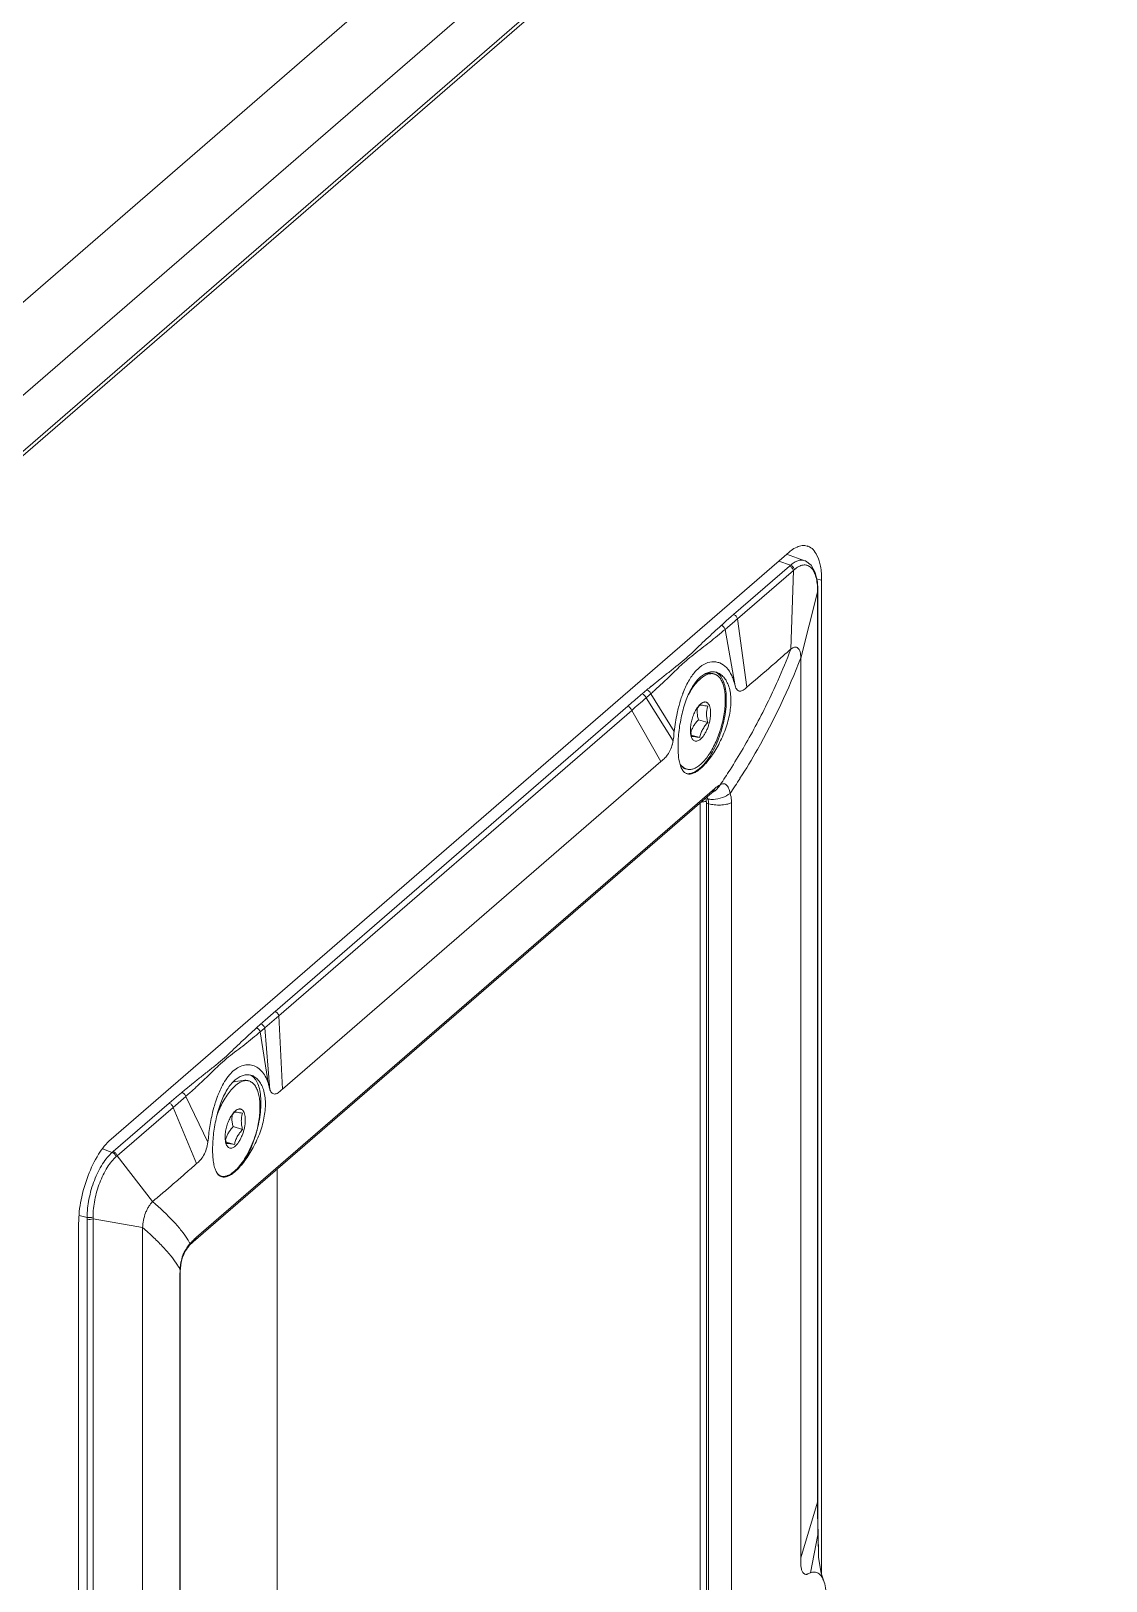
# Model space of a CAD drawing. Header units: millimetres. Extents: x 0 to 4009, y 0 to 2835.
# Drawn here: x 3213.5 to 3321.3, y 2286.9 to 2442.4 of the extents above; entities that cross this region are included whole.
import ezdxf

# ---------------------------------------------------------------- set-up
doc = ezdxf.new("R2010")
doc.units = ezdxf.units.MM
doc.layers.get('0').update_dxf_attribs({"lineweight": 13})

msp = doc.modelspace()

# ---------------------------------------------------------------- linework, layer by layer
for p, q in [((3038.21, 2264.08), (3422.71, 2597.07)), ((3042.54, 2258.5), (3427.04, 2591.49)), ((3427.04, 2585.86), (3042.54, 2252.87)), ((3427.04, 2585.43), (3042.54, 2252.44)), ((3289.55, 2390.14), (3221.55, 2331.25)), ((3291.1, 2389.28), (3289.29, 2389.92)), ((3289.57, 2388.73), (3283.97, 2383.88)), ((3289.97, 2388.3), (3284.36, 2383.45)), ((3289.67, 2388.82), (3288.49, 2389.22)), ((3289.57, 2388.73), (3289.67, 2388.82)), ((3289.97, 2388.3), (3289.71, 2380.41)), ((3290.07, 2388.39), (3289.96, 2388.3)), ((3292.8, 2387.32), (3292.29, 2387.47)), ((3292.8, 2387.32), (3292.8, 2287.6)), ((3292.39, 2386.11), (3290.71, 2379.49)), ((3292.41, 2386.44), (3292.39, 2386.38)), ((3292.41, 2386.27), (3292.39, 2386.21)), ((3292.41, 2386.44), (3292.41, 2386.44)), ((3292.41, 2343.97), (3292.41, 2386.27)), ((3285.29, 2376.58), (3284.36, 2383.45)), ((3283.12, 2382.39), (3284.12, 2376.73)), ((3290.71, 2379.55), (3290.71, 2379.49)), ((3290.71, 2289.25), (3290.71, 2379.49)), ((3276.52, 2377.33), (3276.48, 2377.29)), ((3276.52, 2377.33), (3276.48, 2377.29)), ((3282.03, 2377.91), (3281.9, 2377.95)), ((3275.28, 2376.32), (3274.8, 2375.92)), ((3275.66, 2375.93), (3275.74, 2376)), ((3275.66, 2375.93), (3275.74, 2376)), ((3275.66, 2375.93), (3278.01, 2372.15)), ((3237.99, 2344.06), (3273.35, 2374.69)), ((3273.75, 2374.26), (3238.38, 2343.63)), ((3273.75, 2374.26), (3276.68, 2369.14)), ((3275.19, 2375.51), (3277.9, 2371.2)), ((3280.65, 2374.9), (3280.56, 2374.81)), ((3281.39, 2373.05), (3280.44, 2373.33)), ((3280.58, 2371.54), (3279.73, 2371.78)), ((3238.74, 2336.28), (3276.68, 2369.14)), ((3279.28, 2368.37), (3279.15, 2368.41)), ((3282.1, 2366.44), (3230.1, 2321.41)), ((3281.78, 2365.99), (3229.78, 2320.95)), ((3280.61, 2364.97), (3280.61, 2272.77)), ((3281.47, 2364.9), (3281.24, 2364.97)), ((3281.24, 2272.74), (3281.24, 2364.97)), ((3281.29, 2365.56), (3281.38, 2365.38)), ((3281.47, 2272.67), (3281.47, 2364.9)), ((3281.78, 2365.99), (3281.87, 2366.06)), ((3281.88, 2366.07), (3281.88, 2366.07)), ((3283.77, 2272.64), (3283.77, 2365)), ((3236.97, 2342.41), (3238.38, 2343.63)), ((3238.74, 2336.28), (3238.38, 2343.63)), ((3292.39, 2343.97), (3292.39, 2294.84)), ((3292.41, 2294.9), (3292.41, 2343.97)), ((3236.12, 2342.41), (3236.58, 2342.81)), ((3236.51, 2342.03), (3237.3, 2336.89)), ((3236.97, 2342.41), (3237.48, 2336.2)), ((3235.38, 2337.09), (3235.25, 2337.13)), ((3227.77, 2334.44), (3229.03, 2335.54)), ((3229.03, 2335.54), (3229.08, 2335.59)), ((3229.03, 2335.54), (3231.26, 2330.95)), ((3221.77, 2330.02), (3227.37, 2334.87)), ((3222.17, 2329.59), (3227.76, 2334.44)), ((3227.76, 2334.44), (3230.12, 2328.8)), ((3234, 2334.08), (3233.9, 2333.99)), ((3234.73, 2332.23), (3233.79, 2332.51)), ((3233.92, 2330.72), (3233.08, 2330.96)), ((3220.68, 2330.27), (3221.67, 2329.93)), ((3221.77, 2330.02), (3221.67, 2329.93)), ((3222.17, 2329.59), (3222.06, 2329.5)), ((3225.71, 2324.99), (3222.17, 2329.59)), ((3232.62, 2327.55), (3232.49, 2327.59)), ((3238.19, 2328.23), (3238.19, 2249.77)), ((3218.3, 2186.84), (3218.3, 2322.8)), ((3219.16, 2323.41), (3218.36, 2323.61)), ((3219.16, 2231.87), (3219.16, 2323.24)), ((3219.74, 2323.28), (3224.71, 2322.39)), ((3219.74, 2231.92), (3219.74, 2323.28)), ((3224.71, 2322.39), (3224.71, 2232.09)), ((3229.47, 2320.77), (3229.34, 2320.5)), ((3229.34, 2320.5), (3229.34, 2320.5)), ((3228.46, 2318.22), (3228.48, 2318.18)), ((3228.46, 2318.21), (3228.48, 2318.18)), ((3228.5, 2318.24), (3228.48, 2318.18)), ((3228.47, 2317.27), (3228.44, 2317.09)), ((3228.44, 2317.09), (3228.44, 2224.72)), ((3228.47, 2317.27), (3228.47, 2224.93)), ((3292.39, 2294.84), (3290.71, 2289.25)), ((3292.41, 2294.9), (3292.39, 2294.84)), ((3292.41, 2294.9), (3292.41, 2294.9)), ((3292.43, 2291.58), (3291.69, 2287.76)), ((3292.44, 2291.62), (3292.43, 2291.58)), ((3292.43, 2291.62), (3292.43, 2291.58)), ((3292.43, 2291.58), (3292.47, 2289.98)), ((3292.48, 2289.6), (3292.44, 2291.62)), ((3292.47, 2289.98), (3292.48, 2289.66)), ((3292.5, 2289.3), (3292.48, 2289.66)), ((3292.48, 2289.66), (3292.49, 2289.6))]:
    msp.add_line(p, q)
for points in [[(3292.41, 2386.44), (3292.37, 2387.12), (3292.15, 2388.1), (3291.74, 2388.83), (3291.19, 2389.25), (3291.1, 2389.28)], [(3228.5, 2318.24), (3228.5, 2318.26), (3228.51, 2318.29), (3228.51, 2318.32), (3228.51, 2318.35), (3228.51, 2318.38), (3228.52, 2318.42), (3228.52, 2318.45), (3228.52, 2318.49), (3228.53, 2318.52), (3228.53, 2318.56), (3228.54, 2318.6), (3228.54, 2318.64), (3228.55, 2318.68), (3228.55, 2318.73), (3228.56, 2318.78), (3228.57, 2318.82), (3228.58, 2318.88), (3228.59, 2318.93), (3228.6, 2318.99), (3228.62, 2319.05), (3228.63, 2319.11), (3228.65, 2319.18), (3228.67, 2319.25), (3228.69, 2319.32), (3228.72, 2319.4), (3228.75, 2319.49), (3228.78, 2319.58), (3228.83, 2319.68), (3228.88, 2319.8), (3228.94, 2319.92), (3229.01, 2320.05), (3229.1, 2320.2), (3229.22, 2320.36), (3229.34, 2320.5)], [(3229.34, 2320.5), (3229.43, 2320.61), (3229.74, 2320.92), (3229.78, 2320.95)], [(3228.47, 2317.27), (3228.47, 2317.37), (3228.49, 2318.05), (3228.5, 2318.24)], [(3292.44, 2291.62), (3292.42, 2292.7), (3292.41, 2294.05), (3292.41, 2294.9)], [(3292.98, 2287.03), (3292.76, 2287.72), (3292.5, 2289.3)]]:
    msp.add_lwpolyline(points)
for centre, radius, start, end in [((3291.01, 2389.58), 1.22, 68.5492, 73.891), ((3285.43, 2386.27), 6.96, 0.9066, 1.4446), ((3277.21, 2386.14), 15.19, 0.6939, 0.913), ((3277.31, 2386.14), 15.09, 0.2558, 0.6941), ((3276.55, 2386.83), 15.86, 357.3961, 357.7456), ((3277, 2386.26), 15.41, 0.0037, 0.6576), ((3346.92, 2289.18), 112.81, 128.6385, 129.1411), ((3281.77, 2377.01), 0.941, 73.9237, 82.0258), ((3209.8, 2449.78), 98.95, 311.3608, 311.7253), ((3334.13, 2304.91), 92.54, 129.1488, 129.4937), ((3200.2, 2460.65), 113.46, 311.7459, 311.9709), ((3228.07, 2429.72), 71.82, 311.9436, 312.7775), ((3289.75, 2371.86), 11.61, 159.6133, 162.3832), ((3288.75, 2372.23), 10.55, 158.4086, 159.6023), ((3288.4, 2372.37), 10.17, 158.2046, 158.4021), ((3282.92, 2372.75), 3.14, 147.8011, 149.3992), ((3282.91, 2372.48), 3.27, 143.6375, 145.2029), ((3282.69, 2374.18), 2.37, 171.7871, 180.0186), ((3273.85, 2371.98), 4.13, 344.3689, 349.1188), ((3282.33, 2372.51), 2.7, 182.7691, 185.1945), ((3282.84, 2372.26), 3.2, 177.996, 179.9756), ((3282.43, 2372.52), 2.79, 185.1885, 185.7299), ((3279.54, 2369.27), 0.938, 245.8876, 253.8828), ((3228.73, 2403.24), 65.06, 325.934, 327.5274), ((3229.4, 2402.59), 65.45, 325.9414, 327.5243), ((3280.88, 2366.13), 1.04, 263.3347, 265.9342), ((3280.17, 2364.9), 1.3, 359.9727, 3.625), ((3180.58, 2408.65), 86.99, 310.012, 310.4048), ((3297.89, 2252.54), 108.4, 128.9083, 129.4319), ((3235.12, 2336.19), 0.941, 73.9237, 82.0258), ((3323.22, 2221.69), 148.32, 129.4207, 129.6151), ((3152.94, 2421.41), 114.73, 311.5801, 311.7979), ((3174.77, 2397.04), 82.02, 311.7736, 312.5113), ((3242.65, 2331.61), 11.14, 158.7869, 159.6532), ((3242.25, 2331.77), 10.71, 158.2971, 158.7843), ((3236.26, 2331.93), 3.14, 147.8011, 149.3992), ((3236.04, 2333.35), 2.37, 171.7871, 180.0186), ((3236.25, 2331.66), 3.27, 143.6375, 145.2029), ((3236.19, 2331.44), 3.2, 177.996, 179.9756), ((3235.68, 2331.68), 2.7, 182.7691, 185.1945), ((3235.77, 2331.69), 2.79, 185.1885, 185.7299), ((3232.88, 2328.45), 0.938, 245.8876, 253.8828), ((3205.05, 2323.24), 14.11, 0.0043, 0.695), ((3205.94, 2323.45), 13.8, 359.2889, 0.02), ((3222.82, 2317.14), 7.59, 31.0833, 32.3865), ((3223.7, 2317.67), 6.55, 28.2518, 31.1359), ((3236.05, 2314.98), 8.76, 136.5066, 138.6255), ((3251.23, 2316.87), 22.79, 176.7134, 177.6392), ((3247.16, 2317.04), 18.72, 177.6432, 179.3061), ((3244, 2317.09), 15.55, 179.3405, 179.9927)]:
    msp.add_arc(centre, radius, start, end)
for points, knots in [([(3289.55, 2390.14), (3289.61, 2390.19), (3289.85, 2390.39), (3290.12, 2390.56), (3290.33, 2390.65)], [0, 0, 0, 0, 0.270959, 1, 1, 1, 1]), ([(3290.33, 2390.65), (3290.5, 2390.72), (3290.83, 2390.82), (3291.19, 2390.8), (3291.35, 2390.75)], [0, 0, 0, 0, 0.52746, 1, 1, 1, 1]), ([(3291.46, 2390.72), (3291.64, 2390.64), (3292, 2390.39), (3292.23, 2390.02), (3292.33, 2389.81)], [0, 0, 0, 0, 0.460678, 1, 1, 1, 1]), ([(3292.33, 2389.81), (3292.5, 2389.47), (3292.74, 2388.64), (3292.8, 2387.79), (3292.8, 2387.32)], [0, 0, 0, 0, 0.449847, 1, 1, 1, 1]), ([(3289.57, 2388.73), (3289.67, 2388.7), (3289.84, 2388.58), (3289.94, 2388.4), (3289.97, 2388.3)], [0, 0, 0, 0, 0.497102, 1, 1, 1, 1]), ([(3291.1, 2389.28), (3290.99, 2389.32), (3290.76, 2389.36), (3290.4, 2389.29), (3290.02, 2389.1), (3289.79, 2388.92), (3289.67, 2388.82)], [0, 0, 0, 0, 0.211721, 0.439885, 0.700255, 1, 1, 1, 1]), ([(3289.67, 2388.82), (3289.77, 2388.79), (3289.94, 2388.67), (3290.04, 2388.49), (3290.07, 2388.39)], [0, 0, 0, 0, 0.498199, 1, 1, 1, 1]), ([(3290.07, 2388.39), (3290.2, 2388.51), (3290.47, 2388.7), (3290.91, 2388.86), (3291.34, 2388.85), (3291.71, 2388.64), (3292, 2388.27), (3292.21, 2387.76), (3292.35, 2387.14), (3292.38, 2386.69), (3292.39, 2386.44)], [0, 0, 0, 0, 0.129842, 0.238794, 0.334406, 0.430127, 0.539352, 0.669787, 0.823844, 1, 1, 1, 1]), ([(3292.39, 2386.11), (3292.39, 2382.6), (3292.4, 2368.55), (3292.4, 2354.51), (3292.39, 2343.97)], [0, 0, 0, 0, 0.249884, 1, 1, 1, 1]), ([(3283.97, 2383.88), (3283.86, 2383.79), (3283.45, 2383.43), (3283.04, 2383.06), (3282.73, 2382.79)], [0, 0, 0, 0, 0.251039, 1, 1, 1, 1]), ([(3283.12, 2382.39), (3283.23, 2382.47), (3283.64, 2382.83), (3284.05, 2383.18), (3284.36, 2383.45)], [0, 0, 0, 0, 0.246759, 1, 1, 1, 1]), ([(3283.97, 2383.88), (3284.06, 2383.85), (3284.23, 2383.73), (3284.33, 2383.55), (3284.36, 2383.45)], [0, 0, 0, 0, 0.497497, 1, 1, 1, 1]), ([(3282.73, 2382.79), (3282.23, 2382.33), (3281.48, 2381.64), (3280.5, 2380.71), (3279.77, 2380), (3279.01, 2379.31), (3278.19, 2378.65), (3277.36, 2378), (3276.8, 2377.55), (3276.52, 2377.33)], [0, 0, 0, 0, 0.246413, 0.368511, 0.490619, 0.614919, 0.742287, 0.871242, 1, 1, 1, 1]), ([(3276.85, 2377), (3277.11, 2377.25), (3277.63, 2377.74), (3278.39, 2378.5), (3279.16, 2379.22), (3279.96, 2379.88), (3280.78, 2380.5), (3281.58, 2381.11), (3282.36, 2381.74), (3282.87, 2382.17), (3283.12, 2382.39)], [0, 0, 0, 0, 0.130785, 0.260503, 0.387778, 0.513555, 0.63687, 0.757753, 0.878394, 1, 1, 1, 1]), ([(3282.73, 2382.79), (3282.82, 2382.76), (3282.99, 2382.65), (3283.1, 2382.48), (3283.12, 2382.39)], [0, 0, 0, 0, 0.499011, 1, 1, 1, 1]), ([(3289.71, 2380.41), (3289.3, 2379.34), (3288.21, 2376.71), (3286.22, 2372.64), (3284.51, 2369.72), (3283.61, 2368.31)], [0, 0, 0, 0, 0.253056, 0.629986, 1, 1, 1, 1]), ([(3285.29, 2376.58), (3286.03, 2377.22), (3287.14, 2378.16), (3288.61, 2379.44), (3289.34, 2380.09), (3289.71, 2380.41)], [0, 0, 0, 0, 0.498644, 0.749053, 1, 1, 1, 1]), ([(3289.71, 2380.41), (3289.77, 2380.46), (3289.89, 2380.54), (3290.08, 2380.62), (3290.27, 2380.61), (3290.43, 2380.52), (3290.56, 2380.35), (3290.69, 2380.03), (3290.71, 2379.75), (3290.71, 2379.55)], [0, 0, 0, 0, 0.130926, 0.240979, 0.336499, 0.432014, 0.540577, 0.670671, 1, 1, 1, 1]), ([(3284.12, 2376.73), (3284.07, 2376.91), (3283.98, 2377.26), (3283.75, 2377.9), (3283.33, 2378.56), (3282.72, 2378.99), (3282.2, 2379.14), (3281.65, 2379.16), (3280.93, 2378.9), (3280.15, 2378.26), (3279.48, 2377.31), (3279.12, 2376.55), (3278.96, 2376.14)], [0, 0, 0, 0, 0.069951, 0.137618, 0.256323, 0.359855, 0.409142, 0.458617, 0.564255, 0.687448, 0.83334, 1, 1, 1, 1]), ([(3284.61, 2367.45), (3285.22, 2368.39), (3287.55, 2372.27), (3289.49, 2376.38), (3290.71, 2379.55)], [0, 0, 0, 0, 0.24871, 1, 1, 1, 1]), ([(3279.31, 2367.9), (3279.21, 2367.93), (3279.01, 2368.04), (3278.79, 2368.33), (3278.62, 2368.74), (3278.49, 2369.24), (3278.42, 2369.84), (3278.39, 2370.53), (3278.41, 2371.27), (3278.5, 2372.35), (3278.72, 2373.71), (3279.16, 2375.27), (3279.78, 2376.61), (3280.34, 2377.34), (3280.66, 2377.62)], [0, 0, 0, 0, 0.029332, 0.062826, 0.103582, 0.152777, 0.21037, 0.275587, 0.34712, 0.423366, 0.582774, 0.739607, 0.88145, 1, 1, 1, 1]), ([(3280.87, 2377.62), (3280.8, 2377.56), (3280.72, 2377.5), (3280.65, 2377.44), (3280.5, 2377.31), (3280.21, 2377.01), (3279.81, 2376.48), (3279.56, 2376.07), (3279.44, 2375.84), (3279.43, 2375.82)], [-0.0465968, -0.0465968, -0.0465968, -0.0465968, 0, 0, 0, 0.0975762, 0.2075461, 0.3282622, 0.3358941, 0.3358941, 0.3358941, 0.3358941]), ([(3280.65, 2368.84), (3280.79, 2368.96), (3281.07, 2369.25), (3281.45, 2369.74), (3281.81, 2370.32), (3282.15, 2370.98), (3282.44, 2371.68), (3282.69, 2372.42), (3282.89, 2373.18), (3283.04, 2373.94), (3283.12, 2374.68), (3283.15, 2375.38), (3283.11, 2376.02), (3283.01, 2376.6), (3282.85, 2377.08), (3282.67, 2377.42), (3282.49, 2377.63), (3282.35, 2377.76), (3282.19, 2377.85), (3282.09, 2377.9), (3282.03, 2377.91)], [0, 0, 0, 0, 0.055389, 0.117513, 0.185555, 0.258364, 0.334558, 0.412611, 0.49092, 0.567871, 0.641906, 0.711591, 0.77569, 0.833268, 0.883821, 0.927483, 0.94707, 0.965448, 0.982953, 1, 1, 1, 1]), ([(3280.66, 2377.62), (3280.78, 2377.72), (3281.03, 2377.91), (3281.44, 2378.09), (3281.86, 2378.16), (3282.12, 2378.12), (3282.25, 2378.08)], [0, 0, 0, 0, 0.282775, 0.538342, 0.77368, 1, 1, 1, 1]), ([(3282.25, 2378.08), (3282.39, 2378.04), (3282.66, 2377.91), (3283.01, 2377.59), (3283.3, 2377.16), (3283.61, 2376.41), (3283.75, 2375.25), (3283.59, 2373.74), (3283.12, 2372.17), (3282.43, 2370.69), (3281.72, 2369.59), (3281.12, 2368.87), (3280.81, 2368.57), (3280.66, 2368.44)], [0, 0, 0, 0, 0.039156, 0.08122, 0.127798, 0.179773, 0.300305, 0.44029, 0.591657, 0.743454, 0.883437, 0.945339, 1, 1, 1, 1]), ([(3281.93, 2377.93), (3281.92, 2377.94), (3281.91, 2377.94), (3281.9, 2377.94), (3281.83, 2377.95), (3281.69, 2377.95), (3281.48, 2377.92), (3281.26, 2377.84), (3281.11, 2377.77), (3281.04, 2377.72), (3280.98, 2377.69), (3280.93, 2377.65), (3280.87, 2377.62)], [-0.034423, -0.034423, -0.034423, -0.034423, 0, 0, 0, 0.225604, 0.463861, 0.720594, 1, 1, 1, 1.22038, 1.22038, 1.22038, 1.22038]), ([(3281.07, 2377.91), (3281.19, 2377.93), (3281.31, 2377.95), (3281.43, 2377.97), (3281.43, 2377.97), (3281.43, 2377.97), (3281.43, 2377.97), (3281.45, 2377.97), (3281.47, 2377.97), (3281.49, 2377.98), (3281.56, 2377.99), (3281.7, 2377.99), (3281.84, 2377.97), (3281.9, 2377.95)], [-1.032198, -1.032198, -1.032198, -1.032198, -0.154935, -0.154935, -0.154935, -0.148227, -0.148227, -0.148227, 0, 0, 0, 0.508976, 1, 1, 1, 1]), ([(3282.17, 2378.1), (3282.19, 2378.09), (3282.3, 2378.04), (3282.4, 2377.97), (3282.46, 2377.91)], [0, 0, 0, 0, 0.244192, 1, 1, 1, 1]), ([(3282.46, 2377.91), (3282.6, 2377.8), (3282.84, 2377.49), (3283.07, 2376.89), (3283.21, 2376.16), (3283.24, 2375.63), (3283.24, 2375.34)], [0, 0, 0, 0, 0.190947, 0.419841, 0.690631, 1, 1, 1, 1]), ([(3274.8, 2375.92), (3274.68, 2375.82), (3274.19, 2375.41), (3273.71, 2375), (3273.35, 2374.69)], [0, 0, 0, 0, 0.25124, 1, 1, 1, 1]), ([(3274.8, 2375.92), (3274.89, 2375.89), (3275.05, 2375.78), (3275.16, 2375.6), (3275.19, 2375.51)], [0, 0, 0, 0, 0.493312, 1, 1, 1, 1]), ([(3275.28, 2376.32), (3275.32, 2376.3), (3275.49, 2376.22), (3275.61, 2376.06), (3275.66, 2375.93)], [0, 0, 0, 0, 0.240309, 1, 1, 1, 1]), ([(3284.12, 2376.73), (3284.14, 2376.65), (3284.19, 2376.51), (3284.3, 2376.34), (3284.44, 2376.22), (3284.67, 2376.16), (3284.91, 2376.26), (3285.12, 2376.43), (3285.24, 2376.53), (3285.3, 2376.58)], [0, 0, 0, 0, 0.15108, 0.277108, 0.384373, 0.484051, 0.71059, 0.850611, 1, 1, 1, 1]), ([(3273.75, 2374.26), (3273.72, 2374.36), (3273.62, 2374.54), (3273.45, 2374.65), (3273.35, 2374.69)], [0, 0, 0, 0, 0.502745, 1, 1, 1, 1]), ([(3273.75, 2374.26), (3273.98, 2374.47), (3274.47, 2374.88), (3274.95, 2375.3), (3275.19, 2375.51)], [0, 0, 0, 0, 0.496612, 1, 1, 1, 1]), ([(3278.46, 2374.59), (3278.41, 2374.39), (3278.22, 2373.58), (3278.08, 2372.76), (3278.01, 2372.15)], [0, 0, 0, 0, 0.249406, 1, 1, 1, 1]), ([(3278.68, 2375.37), (3278.66, 2375.31), (3278.58, 2375.05), (3278.51, 2374.79), (3278.46, 2374.59)], [0, 0, 0, 0, 0.2473, 1, 1, 1, 1]), ([(3280.22, 2374.35), (3280.13, 2374.21), (3279.98, 2373.9), (3279.8, 2373.4), (3279.68, 2372.89), (3279.65, 2372.54), (3279.64, 2372.37)], [0, 0, 0, 0, 0.242183, 0.499273, 0.75672, 1, 1, 1, 1]), ([(3280.56, 2374.81), (3280.51, 2374.75), (3280.4, 2374.63), (3280.31, 2374.5), (3280.26, 2374.43)], [0, 0, 0, 0, 0.475902, 1, 1, 1, 1]), ([(3280.58, 2374.79), (3280.55, 2374.76), (3280.44, 2374.64), (3280.34, 2374.52), (3280.27, 2374.42)], [0, 0, 0, 0, 0.251913, 1, 1, 1, 1]), ([(3280.32, 2374.18), (3280.32, 2374.04), (3280.34, 2373.75), (3280.4, 2373.47), (3280.44, 2373.33)], [0, 0, 0, 0, 0.490548, 1, 1, 1, 1]), ([(3281.39, 2374.68), (3281.29, 2374.7), (3281.11, 2374.73), (3280.88, 2374.77), (3280.71, 2374.79), (3280.61, 2374.79), (3280.58, 2374.79)], [0, 0, 0, 0, 0.362375, 0.657213, 0.867114, 1, 1, 1, 1]), ([(3283.24, 2375.34), (3283.24, 2374.69), (3283.09, 2373.36), (3282.53, 2371.44), (3281.83, 2369.97), (3281.15, 2369.01), (3280.78, 2368.62), (3280.59, 2368.46)], [0, 0, 0, 0, 0.257318, 0.531327, 0.788432, 0.901357, 1, 1, 1, 1]), ([(3281.67, 2374.02), (3281.67, 2374.13), (3281.66, 2374.33), (3281.6, 2374.61), (3281.52, 2374.81), (3281.44, 2374.93), (3281.37, 2375.01), (3281.3, 2375.06), (3281.22, 2375.09), (3281.13, 2375.11), (3281.04, 2375.1), (3280.94, 2375.08), (3280.81, 2375.02), (3280.71, 2374.95), (3280.65, 2374.9)], [0, 0, 0, 0, 0.176286, 0.330449, 0.460858, 0.517768, 0.569981, 0.618683, 0.665488, 0.712273, 0.760915, 0.81303, 0.86984, 1, 1, 1, 1]), ([(3281.39, 2374.68), (3281.35, 2374.56), (3281.28, 2374.3), (3281.26, 2374.04), (3281.26, 2373.9)], [0, 0, 0, 0, 0.489925, 1, 1, 1, 1]), ([(3280.44, 2373.33), (3280.35, 2373.23), (3280.18, 2373.03), (3279.96, 2372.71), (3279.79, 2372.38), (3279.71, 2372.14), (3279.68, 2372.02)], [0, 0, 0, 0, 0.259382, 0.513344, 0.760181, 1, 1, 1, 1]), ([(3280.58, 2371.54), (3280.6, 2371.68), (3280.66, 2371.88), (3280.76, 2372.14), (3280.89, 2372.4), (3281.09, 2372.72), (3281.28, 2372.94), (3281.39, 2373.05)], [0, 0, 0, 0, 0.238591, 0.360572, 0.484671, 0.738997, 1, 1, 1, 1]), ([(3280.65, 2371.38), (3280.73, 2371.45), (3280.87, 2371.59), (3281.05, 2371.86), (3281.23, 2372.17), (3281.38, 2372.52), (3281.5, 2372.89), (3281.6, 2373.28), (3281.65, 2373.65), (3281.67, 2373.9), (3281.67, 2374.02)], [0, 0, 0, 0, 0.09859, 0.211371, 0.335842, 0.468575, 0.605586, 0.742619, 0.875421, 1, 1, 1, 1]), ([(3281.26, 2373.9), (3281.26, 2373.76), (3281.29, 2373.48), (3281.35, 2373.2), (3281.39, 2373.05)], [0, 0, 0, 0, 0.49054, 1, 1, 1, 1]), ([(3277.9, 2371.2), (3277.92, 2371.28), (3277.97, 2371.59), (3277.98, 2371.91), (3278.01, 2372.15)], [0, 0, 0, 0, 0.253334, 1, 1, 1, 1]), ([(3279.64, 2372.26), (3279.64, 2372.15), (3279.65, 2371.93), (3279.69, 2371.72), (3279.72, 2371.63)], [0, 0, 0, 0, 0.535787, 1, 1, 1, 1]), ([(3279.76, 2371.65), (3279.75, 2371.7), (3279.7, 2371.89), (3279.67, 2372.09), (3279.65, 2372.24)], [0, 0, 0, 0, 0.254105, 1, 1, 1, 1]), ([(3279.72, 2371.63), (3279.74, 2371.57), (3279.78, 2371.47), (3279.87, 2371.33), (3279.98, 2371.24), (3280.1, 2371.18), (3280.23, 2371.17), (3280.37, 2371.2), (3280.52, 2371.27), (3280.61, 2371.34), (3280.65, 2371.38)], [0, 0, 0, 0, 0.147639, 0.276665, 0.390709, 0.496421, 0.602751, 0.718439, 0.849813, 1, 1, 1, 1]), ([(3279.76, 2371.65), (3279.8, 2371.65), (3279.89, 2371.65), (3280.07, 2371.63), (3280.3, 2371.59), (3280.48, 2371.56), (3280.58, 2371.54)], [0, 0, 0, 0, 0.132885, 0.342787, 0.637625, 1, 1, 1, 1]), ([(3276.68, 2369.14), (3276.79, 2369.23), (3276.96, 2369.36), (3277.17, 2369.58), (3277.33, 2369.78), (3277.48, 2370.01), (3277.66, 2370.37), (3277.77, 2370.67), (3277.83, 2370.87)], [0, 0, 0, 0, 0.200178, 0.308197, 0.42817, 0.559752, 0.700654, 1, 1, 1, 1]), ([(3278.6, 2368.84), (3278.67, 2368.78), (3278.75, 2368.71), (3278.82, 2368.64), (3278.85, 2368.63), (3278.87, 2368.61), (3278.89, 2368.59), (3278.89, 2368.58), (3278.9, 2368.58), (3278.9, 2368.58), (3278.92, 2368.56), (3279, 2368.5), (3279.09, 2368.45), (3279.15, 2368.42), (3279.15, 2368.41), (3279.16, 2368.41), (3279.16, 2368.41)], [-1.370714, -1.370714, -1.370714, -1.370714, -0.352048, -0.352048, -0.352048, -0.075454, -0.075454, -0.075454, 0, 0, 0, 0.257186, 1, 1, 1, 1.015978, 1.015978, 1.015978, 1.015978]), ([(3279.15, 2368.41), (3279.13, 2368.41), (3279.06, 2368.43), (3278.99, 2368.46), (3278.95, 2368.49), (3278.94, 2368.49), (3278.94, 2368.49), (3278.94, 2368.5), (3278.93, 2368.5), (3278.91, 2368.51), (3278.9, 2368.52), (3278.82, 2368.56), (3278.74, 2368.61), (3278.66, 2368.66)], [0, 0, 0, 0, 0.248517, 1, 1, 1, 1.048294, 1.048294, 1.048294, 1.237527, 1.237527, 1.237527, 2.529642, 2.529642, 2.529642, 2.529642]), ([(3279.9, 2368.02), (3279.85, 2368), (3279.65, 2367.93), (3279.43, 2367.9), (3279.27, 2367.92), (3279.26, 2367.92), (3279.24, 2367.93), (3279.23, 2367.93)], [0, 0, 0, 0, 0.269583, 1, 1, 1, 1.075241, 1.075241, 1.075241, 1.075241]), ([(3279.28, 2368.37), (3279.33, 2368.36), (3279.43, 2368.33), (3279.66, 2368.33), (3279.89, 2368.38), (3280.12, 2368.47), (3280.36, 2368.61), (3280.54, 2368.74), (3280.65, 2368.84)], [0, 0, 0, 0, 0.104628, 0.211655, 0.440749, 0.566666, 0.701517, 1, 1, 1, 1]), ([(3280.66, 2368.44), (3280.54, 2368.33), (3280.31, 2368.15), (3279.95, 2367.95), (3279.62, 2367.86), (3279.4, 2367.87), (3279.31, 2367.9)], [0, 0, 0, 0, 0.316818, 0.584444, 0.807072, 1, 1, 1, 1]), ([(3280.59, 2368.46), (3280.53, 2368.41), (3280.32, 2368.24), (3280.09, 2368.09), (3279.9, 2368.02)], [0, 0, 0, 0, 0.272904, 1, 1, 1, 1]), ([(3281.78, 2365.99), (3281.82, 2366.02), (3281.95, 2366.15), (3282.05, 2366.31), (3282.1, 2366.44)], [0, 0, 0, 0, 0.25383, 1, 1, 1, 1]), ([(3282.62, 2366.8), (3282.54, 2366.65), (3282.33, 2366.36), (3282.04, 2366.15), (3281.88, 2366.07)], [0, 0, 0, 0, 0.49379, 1, 1, 1, 1]), ([(3282.62, 2366.8), (3282.54, 2366.76), (3282.36, 2366.65), (3282.19, 2366.52), (3282.1, 2366.44)], [0, 0, 0, 0, 0.442767, 1, 1, 1, 1]), ([(3283.62, 2365.93), (3283.61, 2366.03), (3283.57, 2366.21), (3283.47, 2366.45), (3283.37, 2366.65), (3283.24, 2366.8), (3283.1, 2366.89), (3282.88, 2366.93), (3282.71, 2366.86), (3282.62, 2366.8)], [0, 0, 0, 0, 0.179134, 0.339346, 0.478974, 0.597069, 0.698279, 0.792177, 1, 1, 1, 1]), ([(3281.23, 2365.16), (3281.21, 2365.15), (3281.14, 2365.12), (3281.06, 2365.1), (3281, 2365.09)], [0, 0, 0, 0, 0.22248, 1, 1, 1, 1]), ([(3281.19, 2365.47), (3281.2, 2365.43), (3281.23, 2365.27), (3281.24, 2365.1), (3281.24, 2364.97)], [0, 0, 0, 0, 0.230632, 1, 1, 1, 1]), ([(3281.94, 2365.33), (3281.89, 2365.33), (3281.7, 2365.33), (3281.51, 2365.35), (3281.38, 2365.38)], [0, 0, 0, 0, 0.265639, 1, 1, 1, 1]), ([(3281.38, 2365.38), (3281.39, 2365.35), (3281.44, 2365.22), (3281.47, 2365.08), (3281.47, 2364.98)], [0, 0, 0, 0, 0.246494, 1, 1, 1, 1]), ([(3283.77, 2365), (3283.6, 2364.93), (3283.24, 2364.82), (3282.65, 2364.75), (3282.05, 2364.77), (3281.66, 2364.85), (3281.47, 2364.9)], [0, 0, 0, 0, 0.227954, 0.490186, 0.757774, 1, 1, 1, 1]), ([(3283.62, 2365.94), (3283.39, 2365.76), (3282.85, 2365.47), (3282.25, 2365.34), (3281.94, 2365.33)], [0, 0, 0, 0, 0.486988, 1, 1, 1, 1]), ([(3283.77, 2365), (3283.77, 2365.08), (3283.76, 2365.4), (3283.7, 2365.71), (3283.62, 2365.93)], [0, 0, 0, 0, 0.263207, 1, 1, 1, 1]), ([(3236.57, 2342.81), (3236.69, 2342.92), (3237.16, 2343.34), (3237.63, 2343.75), (3237.99, 2344.06)], [0, 0, 0, 0, 0.248929, 1, 1, 1, 1]), ([(3237.99, 2344.06), (3238.08, 2344.03), (3238.25, 2343.91), (3238.36, 2343.73), (3238.38, 2343.63)], [0, 0, 0, 0, 0.497262, 1, 1, 1, 1]), ([(3229.8, 2336.89), (3230.08, 2337.12), (3230.64, 2337.57), (3231.49, 2338.23), (3232.33, 2338.89), (3233.12, 2339.58), (3233.87, 2340.3), (3234.61, 2341.01), (3235.36, 2341.71), (3235.87, 2342.18), (3236.12, 2342.41)], [0, 0, 0, 0, 0.128327, 0.257281, 0.385255, 0.510299, 0.632694, 0.754606, 0.87695, 1, 1, 1, 1]), ([(3230.19, 2336.58), (3230.46, 2336.83), (3230.99, 2337.32), (3231.76, 2338.08), (3232.52, 2338.82), (3233.32, 2339.5), (3234.14, 2340.13), (3234.95, 2340.75), (3235.74, 2341.38), (3236.25, 2341.81), (3236.51, 2342.03)], [0, 0, 0, 0, 0.130488, 0.260515, 0.388009, 0.513798, 0.637484, 0.75866, 0.87895, 1, 1, 1, 1]), ([(3236.12, 2342.41), (3236.21, 2342.38), (3236.37, 2342.27), (3236.48, 2342.11), (3236.51, 2342.03)], [0, 0, 0, 0, 0.497442, 1, 1, 1, 1]), ([(3236.57, 2342.81), (3236.66, 2342.78), (3236.83, 2342.67), (3236.94, 2342.5), (3236.97, 2342.41)], [0, 0, 0, 0, 0.497007, 1, 1, 1, 1]), ([(3233.42, 2337.7), (3233.58, 2337.88), (3233.91, 2338.22), (3234.48, 2338.57), (3235.06, 2338.74), (3235.64, 2338.72), (3236.18, 2338.5), (3236.65, 2338.1), (3237.04, 2337.55), (3237.22, 2337.12), (3237.3, 2336.89)], [0, 0, 0, 0, 0.145163, 0.273595, 0.389169, 0.498333, 0.608268, 0.725949, 0.855679, 1, 1, 1, 1]), ([(3233.99, 2337.2), (3233.68, 2336.93), (3233.11, 2336.19), (3232.49, 2334.85), (3232.05, 2333.3), (3231.83, 2331.93), (3231.74, 2330.86), (3231.72, 2330.11), (3231.75, 2329.43), (3231.82, 2328.82), (3231.95, 2328.32), (3232.12, 2327.92), (3232.34, 2327.62), (3232.54, 2327.51), (3232.64, 2327.48)], [0, 0, 0, 0, 0.118551, 0.260394, 0.417227, 0.576635, 0.652881, 0.724413, 0.789631, 0.847224, 0.896418, 0.937174, 0.970668, 1, 1, 1, 1]), ([(3234.22, 2336.79), (3234.14, 2336.74), (3234.07, 2336.68), (3234, 2336.62), (3233.85, 2336.49), (3233.56, 2336.19), (3233.16, 2335.66), (3232.78, 2335.03), (3232.44, 2334.34), (3232.24, 2333.85), (3232.15, 2333.6)], [-0.0465968, -0.0465968, -0.0465968, -0.0465968, 0, 0, 0, 0.0975762, 0.2075461, 0.3282622, 0.4574058, 0.5890041, 0.5890041, 0.5890041, 0.5890041]), ([(3232.29, 2335.73), (3232.37, 2335.92), (3232.67, 2336.62), (3233.06, 2337.28), (3233.42, 2337.7)], [0, 0, 0, 0, 0.27209, 1, 1, 1, 1]), ([(3233.77, 2336.98), (3234.1, 2337.04), (3234.44, 2337.09), (3234.78, 2337.15), (3234.78, 2337.15), (3234.78, 2337.15), (3234.78, 2337.15), (3234.8, 2337.15), (3234.82, 2337.15), (3234.84, 2337.15), (3234.91, 2337.16), (3235.05, 2337.17), (3235.18, 2337.15), (3235.25, 2337.13)], [-2.643329, -2.643329, -2.643329, -2.643329, -0.154935, -0.154935, -0.154935, -0.148227, -0.148227, -0.148227, 0, 0, 0, 0.508976, 1, 1, 1, 1]), ([(3235.58, 2337.67), (3235.46, 2337.7), (3235.19, 2337.74), (3234.78, 2337.67), (3234.37, 2337.49), (3234.11, 2337.31), (3233.99, 2337.2)], [0, 0, 0, 0, 0.22632, 0.461659, 0.717226, 1, 1, 1, 1]), ([(3233.99, 2328.02), (3234.14, 2328.15), (3234.45, 2328.45), (3235.05, 2329.18), (3235.76, 2330.27), (3236.46, 2331.75), (3236.92, 2333.32), (3237.08, 2334.83), (3236.94, 2335.99), (3236.63, 2336.74), (3236.34, 2337.18), (3235.99, 2337.5), (3235.72, 2337.63), (3235.58, 2337.67)], [0, 0, 0, 0, 0.054661, 0.116563, 0.256547, 0.408343, 0.559711, 0.699696, 0.820227, 0.872202, 0.918781, 0.960844, 1, 1, 1, 1]), ([(3234, 2328.02), (3234.14, 2328.14), (3234.42, 2328.42), (3234.8, 2328.92), (3235.16, 2329.5), (3235.49, 2330.15), (3235.79, 2330.86), (3236.04, 2331.6), (3236.24, 2332.36), (3236.38, 2333.12), (3236.47, 2333.86), (3236.49, 2334.56), (3236.45, 2335.2), (3236.35, 2335.77), (3236.2, 2336.26), (3236.01, 2336.6), (3235.83, 2336.81), (3235.69, 2336.94), (3235.54, 2337.03), (3235.43, 2337.07), (3235.38, 2337.09)], [0, 0, 0, 0, 0.055389, 0.117513, 0.185555, 0.258364, 0.334558, 0.412611, 0.49092, 0.567871, 0.641906, 0.711591, 0.77569, 0.833268, 0.883821, 0.927483, 0.94707, 0.965448, 0.982953, 1, 1, 1, 1]), ([(3235.25, 2337.12), (3235.18, 2337.13), (3235.04, 2337.13), (3234.82, 2337.1), (3234.6, 2337.02), (3234.46, 2336.94), (3234.39, 2336.9), (3234.33, 2336.87), (3234.27, 2336.83), (3234.22, 2336.79)], [0, 0, 0, 0, 0.225604, 0.463861, 0.720594, 1, 1, 1, 1.22038, 1.22038, 1.22038, 1.22038]), ([(3235.8, 2337.5), (3235.77, 2337.52), (3235.68, 2337.59), (3235.58, 2337.65), (3235.5, 2337.68)], [0, 0, 0, 0, 0.257884, 1, 1, 1, 1]), ([(3236.57, 2334.92), (3236.57, 2335.21), (3236.54, 2335.74), (3236.4, 2336.47), (3236.17, 2337.07), (3235.93, 2337.38), (3235.8, 2337.5)], [0, 0, 0, 0, 0.30935, 0.580144, 0.809056, 1, 1, 1, 1]), ([(3237.3, 2336.89), (3237.34, 2336.77), (3237.39, 2336.54), (3237.44, 2336.3), (3237.48, 2336.2)], [0, 0, 0, 0, 0.511909, 1, 1, 1, 1]), ([(3227.37, 2334.87), (3227.48, 2334.96), (3227.69, 2335.14), (3228, 2335.41), (3228.32, 2335.68), (3228.54, 2335.86), (3228.65, 2335.95)], [0, 0, 0, 0, 0.249937, 0.498311, 0.747758, 1, 1, 1, 1]), ([(3228.65, 2335.95), (3228.74, 2335.92), (3228.9, 2335.8), (3229, 2335.63), (3229.03, 2335.54)], [0, 0, 0, 0, 0.49659, 1, 1, 1, 1]), ([(3232, 2334.9), (3232.01, 2334.95), (3232.08, 2335.15), (3232.15, 2335.34), (3232.2, 2335.49)], [0, 0, 0, 0, 0.252795, 1, 1, 1, 1]), ([(3237.48, 2336.2), (3237.51, 2336.13), (3237.57, 2336.01), (3237.7, 2335.86), (3237.85, 2335.78), (3238.03, 2335.78), (3238.21, 2335.84), (3238.45, 2336.01), (3238.62, 2336.18), (3238.74, 2336.28)], [0, 0, 0, 0, 0.135446, 0.250167, 0.351325, 0.452496, 0.567176, 0.700715, 1, 1, 1, 1]), ([(3227.76, 2334.44), (3227.74, 2334.54), (3227.63, 2334.72), (3227.46, 2334.83), (3227.37, 2334.87)], [0, 0, 0, 0, 0.502396, 1, 1, 1, 1]), ([(3231.26, 2330.95), (3231.32, 2331.47), (3231.39, 2332.27), (3231.59, 2333.32), (3231.71, 2333.85), (3231.77, 2334.11)], [0, 0, 0, 0, 0.496139, 0.748773, 1, 1, 1, 1]), ([(3231.77, 2334.11), (3231.79, 2334.17), (3231.86, 2334.44), (3231.94, 2334.71), (3232, 2334.9)], [0, 0, 0, 0, 0.252391, 1, 1, 1, 1]), ([(3233.9, 2333.99), (3233.85, 2333.93), (3233.75, 2333.81), (3233.65, 2333.68), (3233.61, 2333.6)], [0, 0, 0, 0, 0.475902, 1, 1, 1, 1]), ([(3233.92, 2333.96), (3233.89, 2333.94), (3233.79, 2333.82), (3233.69, 2333.69), (3233.61, 2333.6)], [0, 0, 0, 0, 0.251913, 1, 1, 1, 1]), ([(3233.92, 2328.04), (3234.11, 2328.2), (3234.48, 2328.59), (3235.16, 2329.56), (3235.86, 2331.03), (3236.42, 2332.94), (3236.57, 2334.28), (3236.57, 2334.92)], [0, 0, 0, 0, 0.098644, 0.211568, 0.468673, 0.742682, 1, 1, 1, 1]), ([(3234.73, 2333.86), (3234.64, 2333.87), (3234.46, 2333.91), (3234.22, 2333.95), (3234.05, 2333.97), (3233.96, 2333.97), (3233.92, 2333.96)], [0, 0, 0, 0, 0.362375, 0.657213, 0.867114, 1, 1, 1, 1]), ([(3235.01, 2333.2), (3235.01, 2333.31), (3235, 2333.51), (3234.95, 2333.79), (3234.87, 2333.99), (3234.79, 2334.11), (3234.72, 2334.18), (3234.64, 2334.24), (3234.56, 2334.27), (3234.48, 2334.29), (3234.38, 2334.28), (3234.29, 2334.26), (3234.15, 2334.2), (3234.06, 2334.13), (3234, 2334.08)], [0, 0, 0, 0, 0.176286, 0.330449, 0.460858, 0.517768, 0.569981, 0.618683, 0.665488, 0.712273, 0.760915, 0.81303, 0.86984, 1, 1, 1, 1]), ([(3234.73, 2333.86), (3234.69, 2333.73), (3234.63, 2333.48), (3234.61, 2333.21), (3234.61, 2333.08)], [0, 0, 0, 0, 0.489925, 1, 1, 1, 1]), ([(3233.56, 2333.53), (3233.48, 2333.38), (3233.32, 2333.07), (3233.15, 2332.58), (3233.03, 2332.07), (3232.99, 2331.72), (3232.99, 2331.55)], [0, 0, 0, 0, 0.242183, 0.499273, 0.75672, 1, 1, 1, 1]), ([(3233.79, 2332.51), (3233.7, 2332.41), (3233.53, 2332.21), (3233.31, 2331.89), (3233.14, 2331.55), (3233.06, 2331.32), (3233.03, 2331.2)], [0, 0, 0, 0, 0.259382, 0.513344, 0.760181, 1, 1, 1, 1]), ([(3233.66, 2333.35), (3233.66, 2333.21), (3233.69, 2332.93), (3233.75, 2332.65), (3233.79, 2332.51)], [0, 0, 0, 0, 0.490548, 1, 1, 1, 1]), ([(3233.92, 2330.72), (3233.95, 2330.85), (3234, 2331.06), (3234.11, 2331.32), (3234.23, 2331.58), (3234.44, 2331.89), (3234.63, 2332.12), (3234.73, 2332.23)], [0, 0, 0, 0, 0.238591, 0.360572, 0.484671, 0.738997, 1, 1, 1, 1]), ([(3234, 2330.56), (3234.07, 2330.62), (3234.21, 2330.77), (3234.4, 2331.04), (3234.57, 2331.35), (3234.72, 2331.7), (3234.85, 2332.07), (3234.94, 2332.45), (3235, 2332.83), (3235.01, 2333.08), (3235.01, 2333.2)], [0, 0, 0, 0, 0.09859, 0.211371, 0.335842, 0.468575, 0.605586, 0.742619, 0.875421, 1, 1, 1, 1]), ([(3234.61, 2333.08), (3234.61, 2332.94), (3234.63, 2332.65), (3234.7, 2332.37), (3234.73, 2332.23)], [0, 0, 0, 0, 0.49054, 1, 1, 1, 1]), ([(3218.3, 2322.8), (3218.3, 2323.6), (3218.49, 2325.24), (3219.17, 2327.58), (3220.16, 2329.66), (3221.05, 2330.82), (3221.55, 2331.25)], [0, 0, 0, 0, 0.257469, 0.531613, 0.788856, 1, 1, 1, 1]), ([(3231.26, 2330.95), (3231.23, 2330.71), (3231.12, 2330.25), (3230.86, 2329.64), (3230.52, 2329.14), (3230.25, 2328.91), (3230.13, 2328.8)], [0, 0, 0, 0, 0.287553, 0.564257, 0.802246, 1, 1, 1, 1]), ([(3232.98, 2331.44), (3232.98, 2331.33), (3233, 2331.11), (3233.04, 2330.9), (3233.07, 2330.81)], [0, 0, 0, 0, 0.535787, 1, 1, 1, 1]), ([(3233.11, 2330.83), (3233.1, 2330.88), (3233.05, 2331.07), (3233.01, 2331.27), (3233, 2331.41)], [0, 0, 0, 0, 0.254105, 1, 1, 1, 1]), ([(3233.07, 2330.81), (3233.09, 2330.75), (3233.13, 2330.65), (3233.22, 2330.51), (3233.32, 2330.42), (3233.44, 2330.36), (3233.58, 2330.35), (3233.72, 2330.38), (3233.86, 2330.45), (3233.95, 2330.52), (3234, 2330.56)], [0, 0, 0, 0, 0.147639, 0.276665, 0.390709, 0.496421, 0.602751, 0.718439, 0.849813, 1, 1, 1, 1]), ([(3233.11, 2330.83), (3233.15, 2330.83), (3233.24, 2330.83), (3233.41, 2330.81), (3233.65, 2330.77), (3233.82, 2330.74), (3233.92, 2330.72)], [0, 0, 0, 0, 0.132885, 0.342787, 0.637625, 1, 1, 1, 1]), ([(3219.16, 2323.41), (3219.15, 2324.02), (3219.29, 2325.29), (3219.73, 2326.82), (3220.24, 2327.98), (3220.67, 2328.76), (3221.14, 2329.41), (3221.49, 2329.78), (3221.67, 2329.93)], [0, 0, 0, 0, 0.257294, 0.530858, 0.663538, 0.787991, 0.900984, 1, 1, 1, 1]), ([(3219.74, 2323.46), (3219.74, 2324.03), (3219.87, 2325.2), (3220.36, 2326.87), (3220.97, 2328.16), (3221.57, 2329.01), (3221.9, 2329.35), (3222.06, 2329.5)], [0, 0, 0, 0, 0.257493, 0.53042, 0.786971, 0.90025, 1, 1, 1, 1]), ([(3221.67, 2329.93), (3221.76, 2329.9), (3221.94, 2329.77), (3222.04, 2329.59), (3222.06, 2329.5)], [0, 0, 0, 0, 0.498613, 1, 1, 1, 1]), ([(3221.77, 2330.02), (3221.87, 2329.98), (3222.04, 2329.86), (3222.14, 2329.68), (3222.17, 2329.59)], [0, 0, 0, 0, 0.497171, 1, 1, 1, 1]), ([(3230.12, 2328.8), (3229.75, 2328.48), (3229.02, 2327.83), (3227.93, 2326.88), (3226.82, 2325.93), (3226.08, 2325.3), (3225.71, 2324.99)], [0, 0, 0, 0, 0.250903, 0.501359, 0.750631, 1, 1, 1, 1]), ([(3232.17, 2327.82), (3232.19, 2327.8), (3232.21, 2327.79), (3232.23, 2327.77), (3232.24, 2327.76), (3232.24, 2327.76), (3232.25, 2327.75), (3232.27, 2327.74), (3232.35, 2327.67), (3232.43, 2327.62), (3232.5, 2327.59), (3232.5, 2327.59), (3232.5, 2327.59), (3232.5, 2327.59)], [-0.352048, -0.352048, -0.352048, -0.352048, -0.075454, -0.075454, -0.075454, 0, 0, 0, 0.257186, 1, 1, 1, 1.015978, 1.015978, 1.015978, 1.015978]), ([(3232.49, 2327.59), (3232.47, 2327.59), (3232.41, 2327.61), (3232.34, 2327.64), (3232.29, 2327.67), (3232.29, 2327.67), (3232.29, 2327.67), (3232.28, 2327.67), (3232.27, 2327.68), (3232.26, 2327.69), (3232.25, 2327.69)], [0, 0, 0, 0, 0.248517, 1, 1, 1, 1.048294, 1.048294, 1.048294, 1.237527, 1.237527, 1.237527, 1.237527]), ([(3232.6, 2327.51), (3232.65, 2327.5), (3232.87, 2327.49), (3233.09, 2327.54), (3233.24, 2327.6)], [0, 0, 0, 0, 0.235409, 1, 1, 1, 1]), ([(3232.62, 2327.55), (3232.67, 2327.53), (3232.78, 2327.51), (3233, 2327.51), (3233.23, 2327.56), (3233.46, 2327.65), (3233.71, 2327.79), (3233.88, 2327.92), (3234, 2328.02)], [0, 0, 0, 0, 0.104628, 0.211655, 0.440749, 0.566666, 0.701517, 1, 1, 1, 1]), ([(3232.64, 2327.48), (3232.73, 2327.46), (3232.95, 2327.44), (3233.28, 2327.54), (3233.64, 2327.73), (3233.87, 2327.91), (3233.99, 2328.02)], [0, 0, 0, 0, 0.192929, 0.415556, 0.683183, 1, 1, 1, 1]), ([(3233.24, 2327.6), (3233.3, 2327.63), (3233.54, 2327.74), (3233.76, 2327.9), (3233.92, 2328.04)], [0, 0, 0, 0, 0.228462, 1, 1, 1, 1]), ([(3225.72, 2324.99), (3225.57, 2324.85), (3225.37, 2324.6), (3225.16, 2324.21), (3224.95, 2323.75), (3224.78, 2323.14), (3224.72, 2322.64), (3224.71, 2322.39)], [0, 0, 0, 0, 0.211099, 0.335736, 0.468524, 0.742231, 1, 1, 1, 1]), ([(3229.22, 2321.21), (3229.04, 2321.5), (3228.6, 2322.11), (3227.46, 2323.41), (3226.45, 2324.35), (3225.72, 2324.99)], [0, 0, 0, 0, 0.20064, 0.434515, 1, 1, 1, 1]), ([(3219.16, 2323.41), (3219.26, 2323.39), (3219.46, 2323.37), (3219.65, 2323.42), (3219.74, 2323.46)], [0, 0, 0, 0, 0.517315, 1, 1, 1, 1]), ([(3219.16, 2323.24), (3219.26, 2323.21), (3219.46, 2323.2), (3219.65, 2323.24), (3219.74, 2323.28)], [0, 0, 0, 0, 0.517185, 1, 1, 1, 1]), ([(3224.71, 2322.39), (3225.1, 2322.06), (3225.81, 2321.41), (3226.78, 2320.44), (3227.58, 2319.52), (3228.03, 2318.91), (3228.22, 2318.61)], [0, 0, 0, 0, 0.294688, 0.559729, 0.794807, 1, 1, 1, 1]), ([(3230.1, 2321.41), (3230.07, 2321.38), (3229.93, 2321.25), (3229.79, 2321.12), (3229.69, 2321.01)], [0, 0, 0, 0, 0.231759, 1, 1, 1, 1]), ([(3230.1, 2321.41), (3230.09, 2321.36), (3230.01, 2321.2), (3229.89, 2321.04), (3229.78, 2320.95)], [0, 0, 0, 0, 0.24836, 1, 1, 1, 1]), ([(3228.84, 2319.82), (3228.81, 2319.75), (3228.69, 2319.46), (3228.6, 2319.15), (3228.56, 2318.92)], [0, 0, 0, 0, 0.246683, 1, 1, 1, 1]), ([(3229.14, 2320.37), (3229.12, 2320.32), (3229, 2320.15), (3228.9, 2319.96), (3228.84, 2319.82)], [0, 0, 0, 0, 0.241497, 1, 1, 1, 1]), ([(3229.48, 2320.77), (3229.45, 2320.74), (3229.33, 2320.61), (3229.22, 2320.48), (3229.14, 2320.37)], [0, 0, 0, 0, 0.238016, 1, 1, 1, 1]), ([(3228.22, 2318.61), (3228.24, 2318.58), (3228.32, 2318.45), (3228.4, 2318.32), (3228.46, 2318.22)], [0, 0, 0, 0, 0.257697, 1, 1, 1, 1]), ([(3228.56, 2318.92), (3228.53, 2318.8), (3228.5, 2318.55), (3228.48, 2318.3), (3228.48, 2318.18)], [0, 0, 0, 0, 0.506576, 1, 1, 1, 1]), ([(3292.39, 2294.84), (3292.39, 2294.3), (3292.39, 2293.23), (3292.42, 2292.15), (3292.43, 2291.62)], [0, 0, 0, 0, 0.501549, 1, 1, 1, 1]), ([(3291.69, 2287.76), (3291.61, 2287.74), (3291.51, 2287.69), (3291.37, 2287.63), (3291.27, 2287.6), (3291.16, 2287.6), (3291.06, 2287.64), (3290.98, 2287.71), (3290.87, 2287.85), (3290.77, 2288.09), (3290.71, 2288.44), (3290.71, 2288.83), (3290.71, 2289.11), (3290.71, 2289.25)], [0, 0, 0, 0, 0.096615, 0.145913, 0.191938, 0.234886, 0.277752, 0.323752, 0.374969, 0.497116, 0.647378, 0.820504, 1, 1, 1, 1]), ([(3291.69, 2287.76), (3291.82, 2287.8), (3292.03, 2287.84), (3292.29, 2287.8), (3292.53, 2287.7), (3292.79, 2287.44), (3292.92, 2287.18), (3292.98, 2287.02)], [0, 0, 0, 0, 0.249903, 0.362331, 0.472615, 0.709684, 1, 1, 1, 1]), ([(3292.98, 2287.02), (3293.08, 2286.78), (3293.22, 2286.2), (3293.31, 2285.22), (3293.32, 2284.07), (3293.23, 2282.81), (3293.05, 2281.5), (3292.7, 2279.8), (3292.27, 2278.56), (3291.88, 2277.81)], [0, 0, 0, 0, 0.08392, 0.188708, 0.311524, 0.447098, 0.589484, 0.732784, 1, 1, 1, 1])]:
    msp.add_open_spline(points, degree=3, knots=knots)
msp.add_open_spline([(3281, 2365.09), (3280.94, 2365.09), (3280.87, 2365.08), (3280.8, 2365.09)], degree=3)

doc.saveas('drawing.dxf')
